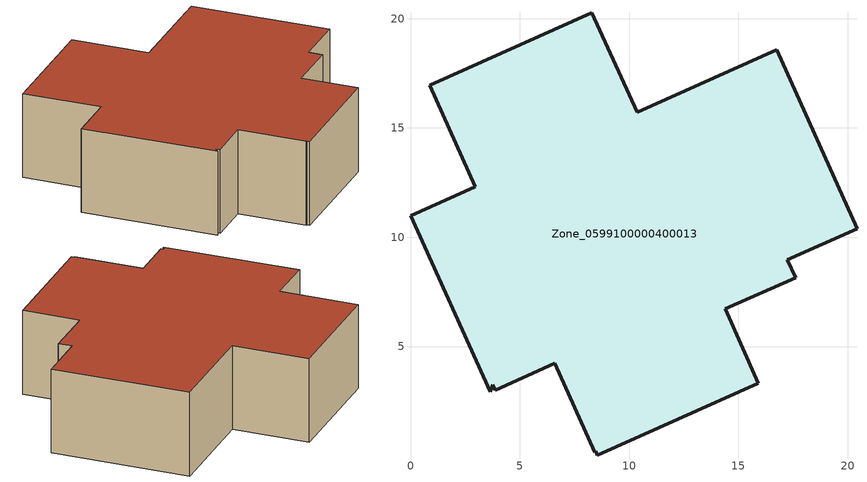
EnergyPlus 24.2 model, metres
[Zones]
Zone_0599100000400013
 floor ground (C_G): 2.96,12.31 0.88,16.95 8.3,20.28 10.36,15.72 16.74,18.57 20.42,10.38 17.24,8.97 17.61,8.14 14.39,6.72 15.91,3.33 8.55,0.02 8.47,0.2 8.42,0.18 6.6,4.23 3.88,3.01 3.77,3.26 3.64,2.94 0,10.99 z2.39
 wall outside (C_F): 10.36,15.72 8.3,20.28 0.88,16.95 2.96,12.31 0,10.99 3.64,2.94 3.77,3.26 3.88,3.01 6.6,4.23 8.42,0.18 8.47,0.2 8.55,0.02 15.91,3.33 14.39,6.72 17.61,8.14 17.24,8.97 20.42,10.38 16.74,18.57 10.36,15.72 z2.39:7.99
 roof outside (C_R): 8.55,0.02 15.91,3.33 14.39,6.72 17.61,8.14 17.24,8.97 20.42,10.38 16.74,18.57 10.36,15.72 8.3,20.28 0.88,16.95 2.96,12.31 0,10.99 3.64,2.94 3.77,3.26 3.88,3.01 6.6,4.23 8.42,0.18 8.47,0.2 z7.99
[BUILDING]
Pand.0599100000400013: North Axis=0; Terrain=City; Loads Convergence Tolerance Value=0.04; Temperature Convergence Tolerance Value=0.4; Solar Distribution=FullExterior; Maximum Number of Warmup Days=25; Minimum Number of Warmup Days=1
[Site:Location]
Rotterdam.The.Hague.AP_ZH_NLD Design_Conditions: Latitude=51.96; Longitude=4.45; Time Zone=1; Elevation=-4.5
[SITE:GROUNDTEMPERATURE:BUILDINGSURFACE]
18, 18, 18, 18, 18, 18, 18, 18, 18, 18, 18, 18
[MATERIAL] Thermal Absorptance=0.9; Solar Absorptance=0.7; Visible Absorptance=0.7
Name | Roughness | Thickness | Conductivity | Density | Specific Heat
G.D.1992-2005 | MediumSmooth | 0.15 | 0.06 | 540 | 1210
F.D.1992-2005 | Rough | 0.3 | 0.12 | 1920 | 840
R.D.1992-2005 | MediumRough | 0.2 | 0.08 | 1500 | 1000
[CONSTRUCTION]
C_G: G.D.1992-2005
C_F: F.D.1992-2005
C_R: R.D.1992-2005
[ZONE]
Zone_0599100000400013: Type=1; Multiplier=1; Ceiling Height=Autocalculate; Volume=Autocalculate; Floor Area=autocalculate; Part of Total Floor Area=Yes
[ZONEINFILTRATION:DESIGNFLOWRATE]
Infil_Zone_0599100000400013: Zone or ZoneList or Space or SpaceList=Zone_0599100000400013; Schedule=AlwaysOn; Design Flow Rate Calculation Method=Flow/Area; Flow Rate per Floor Area=0.0021; Constant Term Coefficient=1; Temperature Term Coefficient=0; Velocity Term Coefficient=0; Velocity Squared Term Coefficient=0
[HVACTEMPLATE:ZONE:IDEALLOADSAIRSYSTEM]
Zone_0599100000400013: Maximum Heating Supply Air Temperature=50; Minimum Cooling Supply Air Temperature=13; Maximum Heating Supply Air Humidity Ratio=0.0156; Minimum Cooling Supply Air Humidity Ratio=0.0077; Heating Limit=NoLimit; Cooling Limit=NoLimit; Dehumidification Control Type=ConstantSensibleHeatRatio; Cooling Sensible Heat Ratio=0.7; Dehumidification Setpoint=60; Humidification Control Type=None; Humidification Setpoint=30; Outdoor Air Method=None; Outdoor Air Flow Rate per Person=0.00944; Outdoor Air Flow Rate per Zone Floor Area=0; Outdoor Air Flow Rate per Zone=0; Demand Controlled Ventilation Type=None; Outdoor Air Economizer Type=NoEconomizer; Heat Recovery Type=None; Sensible Heat Recovery Effectiveness=0.7; Latent Heat Recovery Effectiveness=0.65
[ZONECONTROL:THERMOSTAT]
ThermostatControl_Zone_0599100000400013: Zone or ZoneList=Zone_0599100000400013; Control Type Schedule=DualSetpointControlType; Control 1=Thermostat_Zone_0599100000400013; Temperature Difference Between Cutout And Setpoint=0
[THERMOSTATSETPOINT:DUALSETPOINT]
Thermostat_Zone_0599100000400013: Heating Setpoint Temperature Schedule=HeatingSetpoint_Zone_0599100000400013; Cooling Setpoint Temperature Schedule=CoolingSetpoint_Zone_0599100000400013
[SCHEDULE:COMPACT]
HeatingSetpoint_Zone_0599100000400013: Through: 12/31, For: AllDays, Until: 24:00, 21
CoolingSetpoint_Zone_0599100000400013: Through: 12/31, For: AllDays, Until: 24:00, 24
DualSetpointControlType: Through: 12/31, For: AllDays, Until: 24:00, 4
AlwaysOn: Through: 12/31, For: AllDays, Until: 24:00, 1
